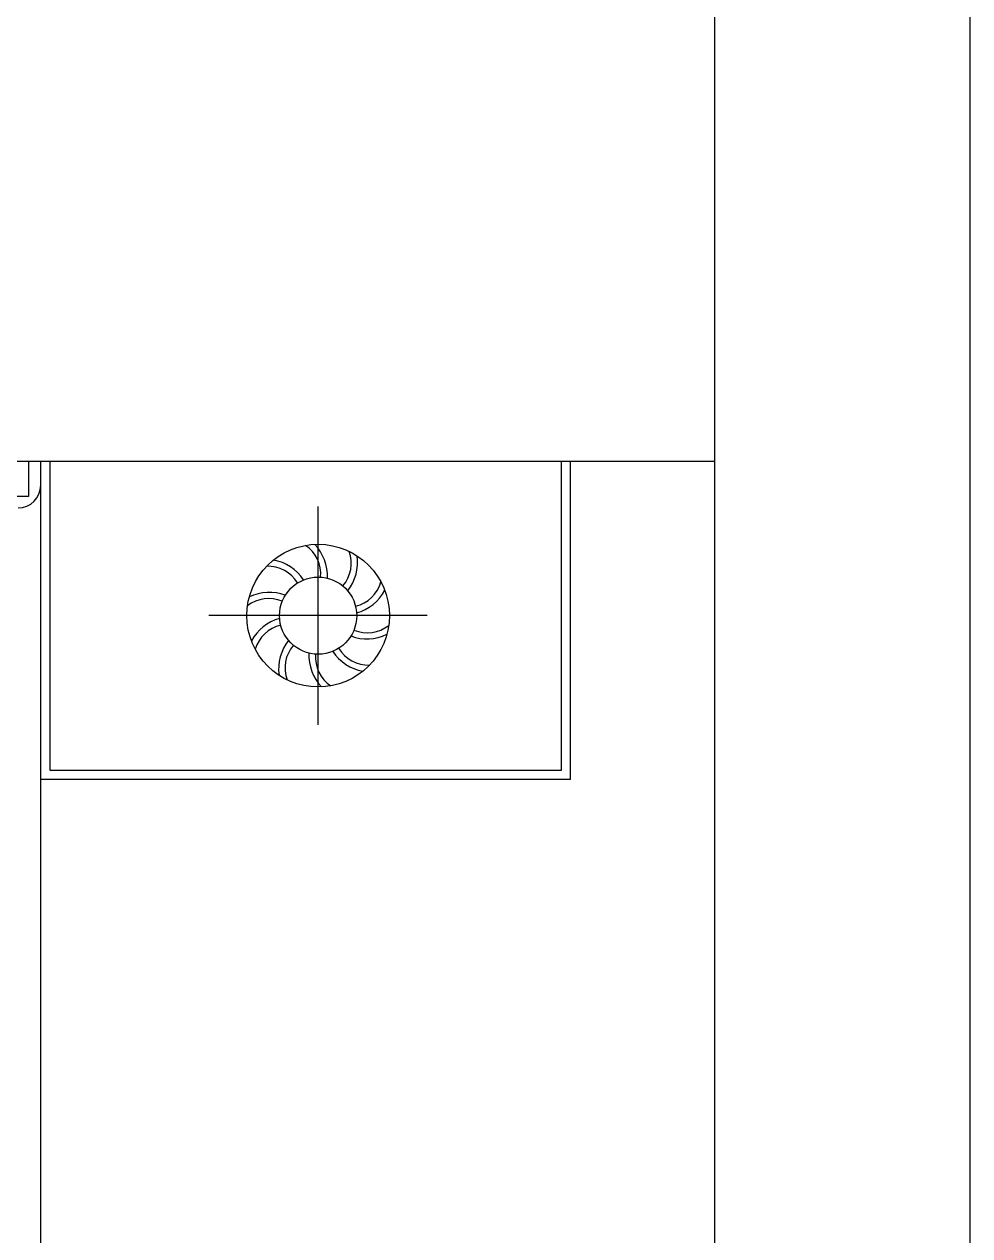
# Model space of a CAD drawing. Header units: inches. Extents: x 9.7 to 52.2, y 13.1 to 37.9.
# Drawn here: x 29.488 to 30.738, y 32.378 to 33.977 of the extents above; entities that cross this region are included whole.
import ezdxf

# ---------------------------------------------------------------- set-up
doc = ezdxf.new("R2010")
doc.units = ezdxf.units.IN
doc.header["$MEASUREMENT"] = 0
for name, color, linetype in [('02', 2, 'Continuous'), ('1', 1, 'Continuous'), ('kadrbm', 4, 'Continuous')]:
    doc.layers.add(name, color=color, linetype=linetype)

# ---------------------------------------------------------------- blocks, each defined once
blk = doc.blocks.new('kadrbm')
at = {"layer": 'kadrbm', "color": 4}
blk.add_lwpolyline([(0, 0), (0, 24.7972), (21, 24.7972), (21, 0), (0, 0)], close=True, dxfattribs=at)
blk.add_lwpolyline([(20.6631, 0.3257), (20.6631, 24.4603), (0.3369, 24.4603), (0.3369, 0.3257), (20.6631, 0.3257)], dxfattribs=at)

msp = doc.modelspace()

# ---------------------------------------------------------------- linework, layer by layer
at = {"layer": '02'}
for p, q in [((27.2103, 33.4004), (30.2103, 33.4004)), ((29.5223, 33.4004), (29.5223, 32.9924)), ((30.1983, 32.9924), (30.1983, 33.4004)), ((29.8767, 33.0522), (29.8767, 33.3406)), ((30.0209, 33.1964), (29.7325, 33.1964)), ((29.5223, 32.9924), (30.1983, 32.9924))]:
    msp.add_line(p, q, dxfattribs=at)
for points in [[(27.9103, 33.4004), (27.9103, 31.3704), (29.5103, 31.3704), (29.5103, 33.4004)], [(29.4942, 33.4004), (29.4942, 33.3535), (27.9203, 33.3535), (27.9203, 33.4004)], [(29.5103, 32.9804), (30.2103, 32.9804), (30.2103, 33.4004)]]:
    msp.add_lwpolyline(points, dxfattribs=at)
for radius in [0.0942, 0.051]:
    msp.add_circle((29.8767, 33.1964), radius, dxfattribs=at)
for centre, radius, start, end in [((29.4803, 33.3686), 0.03, 270, 0), ((29.834, 33.251), 0.0462, 355.462, 55.6998), ((29.8285, 33.2486), 0.0605, 357.5103, 43.83), ((29.8743, 33.2657), 0.0462, 319.462, 19.6998), ((29.8684, 33.267), 0.0605, 321.5103, 7.83), ((29.8101, 33.2155), 0.0462, 31.462, 91.6998), ((29.807, 33.2103), 0.0605, 33.5103, 79.83), ((29.8122, 33.1667), 0.0605, 69.5103, 115.83), ((29.9154, 33.2539), 0.0462, 283.462, 343.6998), ((29.9114, 33.2584), 0.0605, 285.5103, 331.83), ((29.8116, 33.1727), 0.0462, 67.462, 127.6998), ((29.842, 33.1344), 0.0605, 105.5103, 151.83), ((29.838, 33.139), 0.0462, 103.462, 163.6998), ((29.9418, 33.2201), 0.0462, 247.462, 307.6998), ((29.885, 33.1259), 0.0605, 141.5103, 187.83), ((29.9412, 33.2262), 0.0605, 249.5103, 295.83), ((29.8791, 33.1272), 0.0462, 139.462, 199.6998), ((29.9464, 33.1826), 0.0605, 213.5103, 259.83), ((29.9433, 33.1773), 0.0462, 211.462, 271.6998), ((29.9249, 33.1442), 0.0605, 177.5103, 223.83), ((29.9194, 33.1418), 0.0462, 175.462, 235.6998)]:
    msp.add_arc(centre, radius, start, end, dxfattribs=at)
at = {"layer": '1'}
msp.add_line((10.0745, 33.4004), (30.4007, 33.4004), dxfattribs=at)

# ---------------------------------------------------------------- block references
at = {"layer": 'kadrbm'}
msp.add_blockref('kadrbm', (9.7376, 13.1005), dxfattribs=at)

doc.saveas('drawing.dxf')
